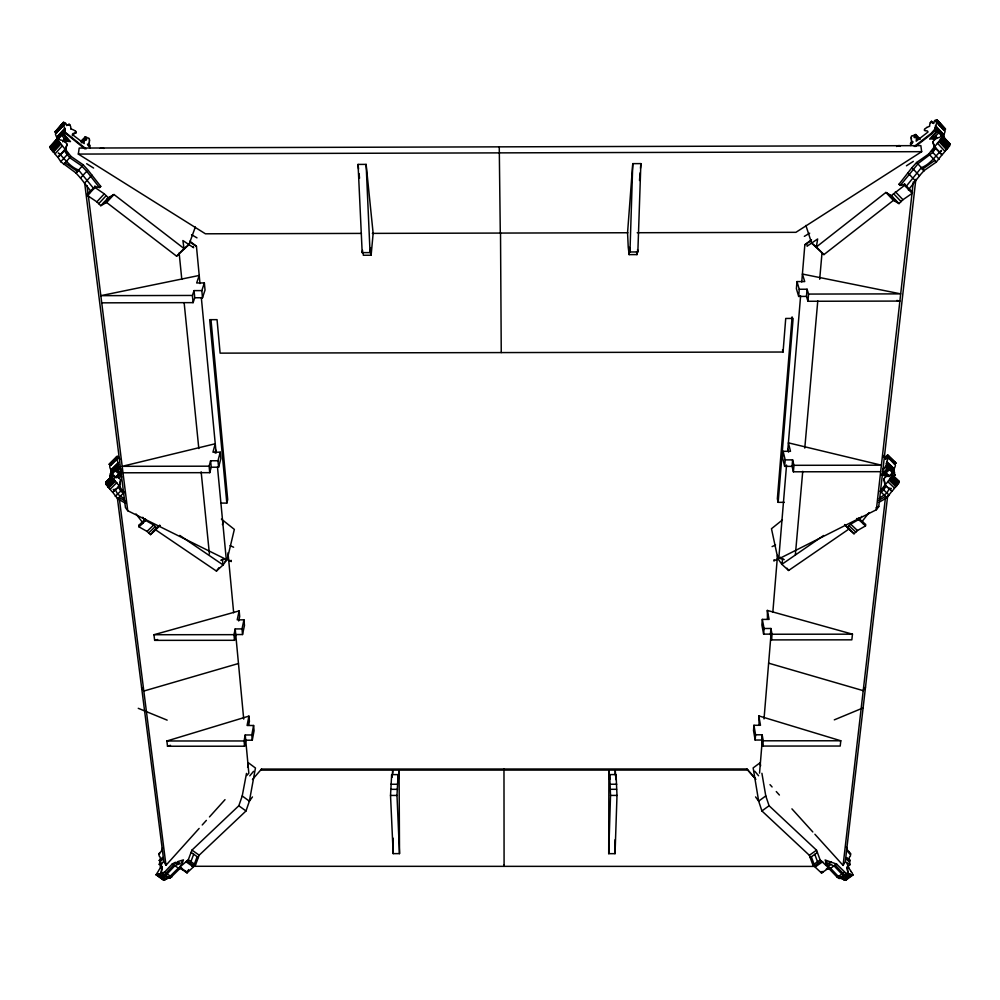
<?xml version="1.0" encoding="UTF-8"?>
<svg xmlns="http://www.w3.org/2000/svg" width="1000" height="1000" viewBox="0 0 1000 1000"><rect width="100%" height="100%" fill="white"/><g stroke="black" fill="none" stroke-linecap="round" stroke-linejoin="round"><path stroke-width="1.5" d="M608.713 853.662L608.888 770.075L609.5 779.625L609.65 774.575L616.062 774.575L617 795.413L615.05 853.662L608.713 853.662L610.525 795.425L609.65 774.575M615.05 853.662L615.087 839.725M615.237 774.712L615.237 770.075L615.9 779.625L616.062 774.575M499.263 146.85L500.288 233.062M121.962 470.062L117.575 466.362L116.4 469.775L121.512 474.8L121.05 475.588L118 474.812L117.938 476.562L120.675 479.888L119.6 486L112.775 492.3A6.425 3.125 44.2 0 1 110.138 489.212L116.725 482.738A2.725 1.312 44.2 0 0 115.388 481.287L112.7 478.013L112.287 475.887L113.488 476.012A2.188 1.05 44.1 0 0 115.4 476.95A3.588 1.725 44.2 0 1 118.1 477.488L119.262 478.162M110.113 489.212A2.712 1.325 44.1 0 0 108.775 487.775L106.1 484.5L105.688 482.375L112.287 475.887M116.95 475.85L116.888 477.6L117.938 476.562M119.312 476.912L121.812 476.925M504.125 864.975L504.087 866.35L503.975 769.025M629.15 254.613L629.388 247.325L629.963 251.975L637.85 251.962L640.863 163.612L632.775 163.637L627.562 232.75L628.237 247.225L629.15 254.613L636.975 254.6L637.075 251.675M629.963 251.975L632.775 163.637M113.225 489.525L115.15 489.375L117.625 494.087L124.075 498.725M943.413 137.75L943.775 134.613A17.363 6.288 -43 0 0 944.875 132.125A4.05 1.475 -42.9 0 0 944.737 130.775L944.375 130.638M121.55 470.812L118.888 467.975L118.112 462.762A14.875 7.037 44.3 0 1 117.125 460.3A3.462 1.65 44.1 0 1 117.212 458.775L117.212 457.863M161.812 866.263L159.25 864.475L162.862 862.163L160.3 866.4L160.225 867.788L162.15 867.025L161.238 872.962L168.263 878.075A5.713 1.863 -54.5 0 1 166.412 878.875A2.413 0.787 -54.6 0 0 165.438 879.412L163.55 880.113L163.55 878.462M914.25 146.5L931.225 133.325L935.163 128.825L935.55 125.688A17.4 6.212 -43.1 0 0 936.65 123.2M111.225 473.3L110.862 469.913A14.837 7.088 44.2 0 1 109.887 467.45A3.462 1.663 44 0 1 109.975 465.925L117.812 458.237M163.55 880.113L156.1 874.712L158.363 871.125A3.188 1.025 -54.4 0 1 160.325 868.3L161.15 867.425M162.288 876.838L163.688 874.438M893.75 472.15L894.175 468.75A14.887 6.963 -44.7 0 0 895.175 466.275A3.475 1.625 -44.5 0 0 895.113 464.738L887.55 456.688M195.35 226.988L188.962 244.6L184 248.525L113.987 194.513L106.575 202.45L100.8 205.7L96.838 201.85L87.513 195.538L87.325 194.2L95.2 186.375A10.438 3.975 42.7 0 0 99.075 187.375L100.738 186.4L87.9 169.988L83.238 164.85L70.925 156.387L65.287 149.15A7.512 2.825 42.4 0 1 62.4 145.725A3.188 1.2 42.3 0 0 60.838 144.05L57.337 139.1L57.4 138.363L58.812 138.812A2.55 0.95 42.2 0 0 61.025 140.175A4.2 1.575 42.3 0 1 64.175 141.4L65.512 142.325M220.7 503.088L226.825 503.088L209.7 319.675L217.05 319.662L220.113 353.137L783.062 352.025L785.725 318.45L793.112 318.425L778.162 502.337L784.312 502.337M758.825 715.913L760.475 725.288L753.938 725.288L753.525 730.525L755.15 740.037L761.725 740.037L762.775 746.062L840.212 746.038L840.8 740.775L758.825 715.913L759.112 725.15M767.325 610.425L769.1 619.4L762.325 619.4L761.888 625.013L763.625 634.138L770.438 634.125L771.575 639.9L851.838 639.837L852.463 634.175L767.325 610.425L767.463 619.012M86.075 148.875L63.987 131.325L62.488 134.037L68.288 139.963L67.725 140.538L64.162 138.988L64.037 140.538L67.125 144.275L65.612 149.438L58.012 157.338A7.5 2.85 42.2 0 1 55.038 153.85A3.175 1.212 42.1 0 0 53.487 152.188L50.462 148.512L50.062 146.488L57.4 138.363M639.5 180.512L640.125 172.838M640.487 168.225L640.863 163.612M755.15 740.037L755.575 734.788L753.938 725.288M763.625 634.138L764.075 628.5L762.325 619.4M792.1 316.863L777.362 498.825L778.162 502.337M399.513 853.625L396.987 795.438L398.075 774.613L391.662 774.613L390.525 795.438L393.188 853.625L399.513 853.625L399.075 770.113L398.288 779.65L398.075 774.613M783.125 451.312L785.2 459.888L792.613 459.875L793.95 465.312L881.375 465.188L788.4 442.85L790.487 451.3L783.125 451.312L782.6 457.75L784.663 466.362L792.062 466.35L793.4 471.8L880.65 471.675M796.975 281.588L799.262 289.25L807.075 289.225L808.562 294.075L900.688 293.875L802.412 274.05L804.725 281.575L796.975 281.588L796.4 288.725L798.675 296.425L806.462 296.4L807.95 301.275L899.875 301.075L896.862 300.462M761.725 740.037L762.15 734.788L755.575 734.788M770.438 634.125L770.9 628.488L764.075 628.5M784.663 466.362L785.2 459.888M798.675 296.425L799.262 289.25M759.55 773.1L762.362 739.038M764.025 718.9L771.05 633.888M772.825 612.312L777.525 555.288M762.775 746.062L763.213 740.8L762.15 734.788M771.575 639.9L772.038 634.237L770.9 628.488M786.55 465.05L778.825 558.125L784.225 559.575M787.712 451.087L800.6 295.938M801.75 281.975L804.85 244.737L811.488 239.662M65.625 141.225L70.475 141.575L64.312 134.75L65.263 133.012L84.812 148.85M792.062 466.35L792.613 459.875M806.462 296.4L807.075 289.225M793.4 471.8L793.95 465.312M807.95 301.275L808.562 294.075M62.862 141.838L64.162 138.988M392.137 776.925L392.725 770.113L392.738 773.213M795.362 554.837L802.738 471.312M804.788 448.075L817.775 300.912M819.688 279.225L822.013 252.887M58.412 153.5L58.463 152.938C64.388 158.238 69.662 166.85 78.562 170L93.35 188.137M65.462 133.125L64.75 128.262A17.337 6.375 42.5 0 1 63.688 125.8A4.05 1.487 42.3 0 1 63.85 124.45M56.988 139.738L56.7 137.2A17.3 6.45 42.4 0 1 55.65 134.738A4.037 1.512 42.2 0 1 55.812 133.387L64.575 124.138L63.888 123.65M779.737 558.387L876.363 509.762L913.312 181.838M876.363 509.762L878.75 506.562L915.837 179.338M814.9 834.25L843.088 865.4L885.312 498.775M887.688 495.588L845.3 861.7L843.088 865.4M110.575 465.375L109.325 464.325L117.037 456.438L119.488 457.8M361.438 233.412L205.413 233.8L78.325 154.075L79.2 148.062L920.85 145.638L921.663 151.675L795.913 232.325L637.212 232.725M930.238 122.625L931.5 121.3L933.55 123.513M782.725 558.638L781.862 564.325L788.625 570.475L849.4 528.737M894.538 464.2L895.775 463.137A2.35 1.1 -44.5 0 0 895.6 462.587L887.962 455.238L885.525 456.625L885.512 458.9L884.812 457.413M774.112 559.688L773.913 560.988L780.537 557.263M74.912 133.312L74.112 133.4A5.275 1.95 42.5 0 0 73.162 133.45A11.3 4.175 42.6 0 0 72.362 134.55L84.188 143.575L84.038 141.213A9.838 3.625 42.7 0 1 84.262 139.738A3.125 1.15 42.6 0 1 85.412 139.913M177.725 864.5C186.375 862.387 168.7 861.35 177.825 864.2M371.125 255.238L373.15 233.388L366.125 164.387L358.062 164.412L362.188 252.625L370.05 252.6L370.8 247.95L371.125 255.238L363.312 255.263L363.175 252.35M939.938 126L936.287 121.112M844.587 524.538L854 533.775L857.475 530.538L865.5 525.913L865.725 524.487L858.55 518.212M863.05 523.612L862.913 522.312A8.975 4.288 -45.3 0 1 862.55 522.438M807.275 244.975L807.075 246.188L817.638 238.975L816.363 246.975L823.913 254.613L893.45 200.375L898.988 203.612L902.962 199.725L912.2 193.337L912.425 192L904.388 184.188A10.475 3.862 -43.4 0 1 900.6 185.212L899 184.237L911.925 167.7L916.6 162.512L928.812 153.95L934.5 146.65L932.825 141.762L935.938 138.012L935.85 136.45L932.35 138.025L931.8 137.45L937.613 131.475L936.213 128.75L931.7 133.887L915.475 146.475M847.2 527.4L850.675 524.15L858.7 519.5L858.925 518.075M859.788 520.525L859.65 519.237A9.025 4.3 -45.3 0 1 858.6 519.513M909.463 190.45L909.262 189.338A10.462 3.887 -43.3 0 1 908.838 189.537M110.55 465.213L117.75 457.837M362.188 252.625L362.587 250.3M905.812 186.588L905.612 185.475M805.875 225.438L811.637 243.075L816.363 246.975L885.888 192.45L891.388 195.625L904.6 185.3L904.825 183.962M181.388 868.238L179.462 868.962L170 878.25L168.212 878.125L161 873.15L162.15 867.025M760.612 765.763L760.1 762.75L753.15 767.913L758.662 801.15L761.912 810.962L809.35 855.288L812.9 865.013L821.538 873.075L828.763 868L828.637 866.8A8.088 2.737 54.2 0 1 826.175 862.85L825.138 860L836.612 864.075L846.2 873.425L848.088 873.325L847.038 867.175L849.013 867.95L846.425 862.3L850.113 864.625L847.562 866.413M252.275 740.212L254.075 730.7L253.6 725.487L247.087 725.487L248.912 716.125L166.875 740.987L167.512 746.237L244.562 746.213L245.725 740.212L252.275 740.212L251.788 734.963L253.6 725.487M161 873.15L164.562 872.113L172.288 863.938L178.35 868.1A1.95 0.637 -54.4 0 0 178.475 868.275L188.287 859.788L191.975 850.1L238.812 805.763L242.225 795.975L246.488 773.4M247.625 767.375L248.475 762.862L255.45 768.012L249.375 801.175L246 810.975L199.175 855.188L195.538 864.887L187.025 872.925L179.762 867.85L179.913 866.663A8.062 2.65 -54.4 0 0 182.375 862.725L183.438 859.875L177.8 861.587M755.575 796.9L758.662 801.15L765.775 795.925L761.912 773.3M822.688 872.262L822.85 871.425L821.538 873.075M244.562 746.213L244.062 740.962L245.238 734.975L251.788 734.963M248.612 725.35L249.4 721.325L248.912 716.125M242.525 634.538L244.462 625.438L243.95 619.837L237.2 619.837L239.163 610.887L153.963 634.725L154.65 640.362L234.5 640.3L235.75 634.55L242.525 634.538L242.013 628.913L243.95 619.837M238.7 620.962L239.688 616.475L239.163 610.887M234.5 640.3L233.962 634.663L235.212 628.925L242.013 628.913M67.362 125.125C65.412 127.05 67.8 122.238 63.388 122.425L55.113 131.775L56.537 133.062M68.65 125.125L67.5 125.225M159.25 864.475L160.037 861.062L159.238 860.512L160.463 858.612L159.838 856.575A13.225 4.225 -54.1 0 1 159.162 855.888A3.075 0.975 -54.2 0 1 159.262 854.625L159.7 853.3L158.812 854.212A2.075 0.663 -54.2 0 1 158.963 853.575C162.113 850.362 159.925 853.512 162.338 849.062A2.138 0.675 -54.2 0 1 162.488 848.688L162.5 848.45A3.262 1.037 -54.2 0 1 162.438 847.987L162.525 847.75M120.675 479.888L119.312 485.763L120.8 490.975L123.25 493.338M55.113 131.775A2.725 1.013 42.2 0 1 55.362 131.35L56.525 131.375M222.425 524.562L223.388 520.688M226.825 503.088L227.7 499.575L210.975 319.65M122.987 472.788L209.737 472.663L211.225 467.212L218.588 467.212L220.863 458.612L220.263 452.188L212.938 452.2L215.25 443.762L122.188 466.325L209.112 466.188L210.6 460.763L217.975 460.763L220.263 452.188M64.55 123.975L56.537 132.812M215.1 452.975L215.863 450.15M881.237 492.275L883.688 489.913L885.188 484.675A6.45 3.05 -44.8 0 0 887.75 481.625A2.725 1.288 -44.7 0 1 889.125 480.175L891.825 476.875L892.275 474.75L891.087 474.875A2.188 1.037 -44.6 0 1 889.188 475.825A3.6 1.7 -44.7 0 0 886.525 476.362L885.375 477.05M906.5 185.95L921.375 167.662C930.212 164.387 935.462 155.787 941.4 150.425L941.438 150.975M899 184.237L900.212 185.512L917.562 164.325A2.537 0.938 -43.2 0 0 917.763 163.8L932.812 152.438L934.5 146.65L942.062 154.7L936.35 162.05L924.125 170.55L919.463 175.725L911.925 167.7M101.737 302.838L193.1 302.638L194.75 297.762L202.5 297.75L205.037 290.062L204.363 282.95L196.663 282.962L199.225 275.45L100.838 295.663L192.4 295.45L194.05 290.613L201.825 290.6L204.363 282.95M116.137 468.537L115.35 470.8L119.55 474.538L120.6 473.5M112.987 471.637L112.212 473.9L116.4 477.638M76.075 132.9L76.112 132.725A3.513 1.288 42.4 0 0 75.725 131.263M111.95 478.088L109.85 476.225L110.312 473.525L117.575 466.362M882.862 468.938L887.237 465.2L888.325 468.625L883.225 473.688L883.662 474.475L886.675 473.688L886.7 475.438L883.95 478.775L884.9 484.913L891.85 491.213A6.438 3.062 -44.7 0 0 894.488 488.113A2.725 1.3 -44.6 0 1 895.863 486.662L898.55 483.375L898.988 481.238L892.275 474.75M194.387 864.075L197.162 856.675M67.125 144.275L65.287 149.15L57.875 157.213L60.763 161.713L75.862 172.9L80.512 178.025L86.713 171.275L82.3 166.65A2.537 0.963 42.6 0 1 82.1 166.137L69.737 157.688L64.062 150.4M190.9 861.625L193.7 854.237M934.45 139.812L935.775 138.912A4.213 1.538 -42.9 0 1 938.85 137.662A2.562 0.925 -42.9 0 0 941.087 136.237L942.463 135.775L942.013 137.8L938.962 141.525A3.2 1.163 -42.9 0 0 937.438 143.188L944.938 151.312A3.188 1.175 -42.8 0 1 946.475 149.637L949.513 145.925L949.963 143.9L936.688 129.662L935.188 130.963M110.5 463.512L109.525 463.787A2.338 1.113 44 0 0 109.325 464.325M883.25 469.688L885.925 466.825L886.787 461.6A14.925 6.913 -44.8 0 0 887.788 459.125A3.475 1.613 -44.6 0 0 887.738 457.587M842.987 873.275L835.175 865.088L833.6 866.025L831.287 864.575M80.675 141.475L85.538 136.962A1.713 0.625 42.6 0 1 87.362 137.875L88.675 138.463A2.15 0.787 42.7 0 1 88.912 138.25L89.05 138.375A3.325 1.225 42.6 0 1 89.325 139.725A2.45 0.9 42.6 0 1 89.062 141.075A5.65 2.075 42.6 0 1 89.362 142.375A3.588 1.325 42.6 0 1 88.775 142.8L88.95 143.863A6.913 2.55 42.6 0 1 90.087 146L89.325 145.588A11.7 4.288 42.7 0 1 87.737 144.162L87.438 144.188A4.75 1.75 42.7 0 0 89.012 146.438A2.338 0.862 42.7 0 1 89.987 147.25L90.075 147.787M936.1 121.1L944.3 130.013L945.462 129.15A2.737 0.988 -42.8 0 0 945.238 128.725L936.7 119.712C932.087 120.512 935.4 124.188 933.1 122.55M936.637 120.988L937.262 120.237A2.75 0.975 -42.9 0 0 937.038 119.812L936.7 119.712M81.75 142.838L85.7 138.5L84.688 137.075M119.675 459.675L119.55 458.325M62.312 133.525L61.312 135.338L66.112 139.838L67.275 138.55M911.312 137.325A3.337 1.188 -43.2 0 1 911.612 135.975L911.75 135.85A2.163 0.762 -43.3 0 1 911.975 136.062L915.8 134.462L914.087 136.713A3.487 1.25 -43.2 0 0 915.1 137.525A3.137 1.125 -43.2 0 1 916.237 137.325A9.875 3.538 -43.3 0 1 916.425 138.8L916.213 141.175L927.975 132.037A11.338 4.062 -43.2 0 0 927.225 130.938A5.3 1.9 -43.1 0 0 926.3 130.887L925.512 130.812A2.988 1.062 -43.1 0 0 924.65 130.5M884.9 484.913L891.975 491.1L886.912 497.713L880.15 491.25L885.188 484.675L883.95 478.775M883.688 489.913L886.312 485.662M932.812 152.438L935.75 147.9M865.512 687.175L863.225 690.662L768.625 663.162M70.75 128.85L70.788 128.8A3.137 1.15 42.4 0 0 70.775 128.062L70.738 127.75A4.188 1.538 42.4 0 0 70.65 126.75A8.15 3 42.3 0 0 70.1 125.45L70.175 125.425M850.863 871.3A1.938 0.65 54.3 0 0 852.25 872.887L852.812 875.325L850.888 874.625A2.425 0.812 54.3 0 0 849.925 874.1A5.737 1.913 54.2 0 1 848 873.275L847.038 867.175M888.675 467.388L889.4 469.65L884.3 474.712L883.225 473.688M847.837 873.138L840.837 878.263A5.725 1.938 54.3 0 0 842.75 879.062A2.413 0.812 54.4 0 1 843.737 879.6L845.675 880.312L853.138 874.887M845.675 880.312L848.363 877.537M937.875 130.963L938.812 132.762L933 138.737L931.8 137.45M155.287 529.6L216.438 571.075L218.95 567.7M896.625 146.5L897.3 145.963A3.7 1.312 -43.5 0 1 898.05 146.012A2.625 0.938 -43.5 0 1 899.038 145.538L900.387 145.963A4.675 1.663 -43.5 0 1 900.1 146.4M755.125 778.238L746.95 768.975L261.512 769.075L260.7 770.138L747.675 770.05L755.875 779.338M859.2 519.763L861.825 516.362M861.637 522.062L869.05 512.612M182.387 869.675L182.525 868.487M187.025 872.925L187.162 871.725A8.05 2.675 -54.4 0 0 187.938 870.65M908.337 189.963L919.562 175.775M836.612 864.075L829.287 869.225L827.475 868.388M249.775 775.85L253.55 771.338M944.912 151.312A7.525 2.775 -42.9 0 1 941.938 154.85L934.163 146.95L933.675 144.388M83.238 164.85L77.425 171.45L65.025 162.875M252.463 779.525L261.512 769.075M887.65 456.688L888.413 455.988A2.35 1.087 -44.6 0 0 888.238 455.45L887.962 455.238M55.663 131.4L63.725 122.312M55.213 132.025L63.137 122.85A2.737 1 42.3 0 1 63.388 122.425M55.462 132.312L63.25 123.088M59.525 128.025L61.562 125.75M56.288 132.625L64.312 123.7M56.487 132.7L64.513 123.775M117.4 498.188L163.85 861.562L165.987 865.263L199.125 828.438M202.225 824.975L206.375 820.375M209.475 816.925L225.012 799.663M246.75 775.5L248.825 773.188L245.238 734.975M56.7 137.2L64.75 128.262M56.625 137.863L64.688 128.912M50.512 146.475L65.163 130.075M50 147.238L57.337 139.1M64.987 133.512L63.487 132.238L58.825 137.4L59.837 137.438M57.812 139.213L62.488 134.037M50.462 148.512L57.8 140.375M51.275 149.25L58.625 141.125M51.875 149.8L59.212 141.675M52.175 150.35L59.525 142.225M52.438 151.062L59.787 142.925M52.85 151.613L60.2 143.475M53.487 152.188L60.838 144.062M55.012 153.85L62.375 145.725M72.337 135.688L74.35 133.463M60.763 161.713L68.138 153.6M80.938 141.8L84.95 137.387M84.15 141.05L86.487 139.125M63.55 164.488L70.925 156.387M75.862 172.9L78.562 170M76.025 173.225L78.675 170.338M90.688 191.025L84.537 183.137L91.925 175.113M87.513 195.538L94.963 187.488L94.763 186.163M100.738 186.4L99.55 187.688L86.713 171.275M96.838 201.85L104.275 193.85L108.263 197.712L113.987 194.513M98.7 203.713L106.15 195.712M100.8 205.7L108.263 197.712M105.213 203.225L112.625 195.275M166 873.112L173.725 864.938L174.9 865.688L167.15 873.913L163.588 874.95M159.913 525.388L157.2 528.25L153.713 525.013L145.638 520.4L145.425 518.987L138.737 525.4L138.95 526.825L147.025 531.4L150.512 534.625L159.725 525.363M152.912 532.337L159.75 525.462M168.212 878.125L178.35 868.1L179.462 868.962M935.275 131.125L936.688 129.662M106.575 202.45L176.588 256.175L184 248.525L182.9 240.55L193.575 247.688L193.4 246.475M188.962 244.6L176.588 256.175M886.363 467.6L887.613 466.35L894.275 472.8M109.525 463.787L117.037 456.438M109.425 464.575L117.75 456.3M109.65 464.825L117.112 457.837M110.35 464.95L117.575 457.812M110.862 469.913L118.112 462.762M110.825 470.662L118.088 463.5M111.263 471.825L118.525 464.663M110.638 473.95L117.188 467.5L118.5 468.525M109.85 476.225L116.4 469.775M106.062 482.238L112.65 475.763M105.688 482.375L112.863 475.688M105.662 483.212L112.263 476.725M106.1 484.5L112.7 478.013M106.812 485.112L113.413 478.625M114.838 477.912L118 474.812M107.338 485.562L113.938 479.075M107.613 486.087L114.213 479.613M107.85 486.8L114.45 480.312M108.225 487.3L114.825 480.812M120.463 475.838L121.512 474.8M108.775 487.788L115.375 481.3M119.6 486L112.65 492.188L117.675 498.762L125.688 503.338M115.237 496.413L121.862 489.938L119.312 485.763A6.438 3.1 44.3 0 1 116.75 482.738M117.675 498.762L124.312 492.3L121.862 489.938M138.95 526.825L145.638 520.4M147.025 531.4L153.713 525.013M148.663 532.975L155.35 526.587M150.512 534.625L157.2 528.25M159.238 860.512L162.488 857.475L163.287 858.025L160.037 861.062M163.175 858.9L159.85 861.838M225.025 561.388L227.225 559.338L234.35 529.388L221.388 519.1M216.438 571.075L223.088 564.938L227.225 559.338L231.262 561.575L231.075 560.288M888.413 476.512L892.613 472.762L891.875 470.475M892.913 476.95L895.013 475.075L894.062 472.137L894.65 472.362L887.237 465.2M934.163 146.95L934.412 146.738A7.55 2.75 -43 0 0 937.4 143.2M932.95 122.65L931.838 122.562M161.238 872.962L161.088 873.088A5.725 1.85 -54.4 0 1 159.238 873.9A2.413 0.775 -54.5 0 0 158.275 874.438L156.387 875.15M175.238 862.387L172.288 863.938M177.55 864.438L174.9 865.688M782.375 519.975L771.475 528.725L777.913 558.737L781.862 564.325L823.637 535.5M886.3 467.388L887.613 466.35M884.688 457.488L883.625 456.938A2.413 1.113 -44.7 0 0 883.487 456.8M180.475 867.262L179.8 867.75M761.912 810.962L769.087 805.738L765.775 795.925M809.35 855.288L816.538 850.188L769.087 805.738M810.2 857.6L817.387 852.5M812.9 865.013L820.125 859.912L828.763 868M814.287 866L821.513 860.888M815.512 866.787L822.738 861.688M826.087 862.65L826.9 862.075M846.625 850.362L847.237 849.163A2.138 0.7 54 0 0 847.087 848.787L847.075 848.55A3.262 1.075 54 0 0 847.163 848.075L846.462 847.237M826.075 865.15L830.95 861.712M828.713 865.95L831.012 864.338M826.312 869L828.913 867.163M850.113 864.625L849.375 861.2L850.175 860.638L848.95 858.737L849.65 856.688A13.262 4.375 54 0 0 850.362 856.012A3.088 1.013 54.1 0 0 850.288 854.75L849.862 853.413L850.763 854.325A2.075 0.688 54.1 0 0 850.625 853.688L848.637 851.263L848.675 853.037L847.412 849.8M829.45 869.112L837.25 877.288L844.425 872.275M837.25 877.288L839.038 878.425L846.2 873.425M839.038 878.425L840.9 878.3L848.088 873.325M934.85 160.425L922.537 169.112L921.338 167.825M842.763 879.087L849.912 874.087M843.737 879.613L850.888 874.625M844.137 879.9L851.725 874.737M844.412 879.963L851.925 874.663M845.163 879.925L852.3 874.95M906.425 165.8L913.312 161.4M804.85 244.737L811.4 240.6M80.512 178.025L84.537 183.137M68.725 125.087L68.8 125.037A2.812 1.025 42.4 0 1 69.05 124.938L69.088 124.688A4.288 1.575 42.4 0 1 68.975 123.938L70.287 125.188M804.338 236.35L809.688 233.175M934.737 130.575L935.812 132.188L929.625 139.088L934.375 138.7M878.938 500.275L885.562 496.413M878.962 502.325L886.912 497.713M879.163 498.462L886.925 493.025L889.438 488.288L891.325 488.438M103.488 202.825L107.875 200.362M107.062 198.988L111.438 196.55M64.575 124.138L63.85 124.462M897.8 481.362L898.988 481.238M912.425 192L911.988 192.213A10.45 3.912 -43.3 0 1 911.562 192.425M875.987 507.95L878.75 506.562M926.85 127.438L926.75 127.487A4.438 1.587 -43.1 0 0 925.688 128.35L924.862 128.763A3.525 1.262 -43.1 0 0 924.388 130.137L924.438 130.463M772.087 546.6L775.588 545.013M885.925 466.825L886.787 468.925L881.338 474.913L885.35 475.788M834.3 719.862L862.9 707.987M167.512 746.237L170.5 745.337M238.463 663.512L143.812 691.05L141.6 687.575M220.8 560.2L226.213 558.737L217.475 467.013M154.65 640.362L157.637 639.525M926.925 127.413L929.663 126.263A3.15 1.125 -43 0 1 929.688 125.525L929.737 125.213A4.2 1.5 -43 0 1 929.85 124.213A8.188 2.913 -42.9 0 1 930.413 122.9L930.337 122.863M828.375 867.4L830.425 868.425A1.95 0.663 54.2 0 0 830.562 868.25L838.4 876.488L842.075 877.525M117.013 456.625L116.75 456.637A2.338 1.113 44.1 0 0 116.562 457.175L116.875 457.675M50.062 146.488L50.75 146.463M78.325 154.075L921.663 151.675M372.35 233.388L627.875 232.75M153.963 634.725L233.962 634.663M772.038 634.237L852.463 634.175M166.875 740.987L244.062 740.962M763.213 740.8L840.8 740.775M390.825 784.262L397.262 784.262M610.288 784.237L616.737 784.237M391.05 789.325L397.488 789.325M610.125 789.3L616.575 789.3M390.525 795.438L396.987 795.438M610.525 795.425L617 795.413M191.912 866.287L815.65 866.413M949.963 143.9L942.038 135.762M895.6 462.587L894.613 462.25M167.037 877.337L168.85 877.45M75.638 131.263L74.812 130.85A4.425 1.625 42.4 0 0 73.825 130.05L70.788 128.8M825.462 862.688L831.062 864.5M138.737 525.4L139.125 525.538A8.938 4.375 44.8 0 0 139.488 525.638M138.262 708.312L167.162 720.138M118.888 467.975L117.975 470.075L121.363 473.088M230.075 545.65L233.625 547.225M84.675 183.15L125.45 507.562L127.737 510.737L225.3 559M87.325 194.2L87.762 194.425A10.412 4.013 42.6 0 0 88.6 194.8M90.438 191.537L90.188 192.65M106.263 482.175L106.9 482.5M935.837 121.55L936.525 121.862A4.062 1.45 -43 0 1 936.637 123.2M119 497.463L125.675 501.287M888.4 194.475L892.6 196.912M892.038 198.287L896.25 200.738M191.575 234.725L196.988 237.862M849.55 861.975L846.175 859.025M931.688 122.475L931.762 122.513A2.812 1 -43 0 0 931.45 122.375L931.425 122.125A4.3 1.525 -43 0 0 931.55 121.363L931.5 121.3M189.862 241.188L196.438 246.238L199.988 283.55M189.812 242.125L196.438 246.238M86.65 163.713L93.612 168.062M94.963 187.488L104.275 193.85M179.775 535.413L223.088 564.938L222.325 559.25M159.225 873.925L166.388 878.9M158.275 874.45L165.438 879.425M157.875 874.737L165.05 879.712M157.262 874.488L164.788 879.775M159.713 876.525L163.287 879.013M156.9 874.762L164.062 879.737M156.1 874.712L163.25 879.675M164.562 872.113L171.75 877.113M162.812 873.25L170 878.25M179.638 867.025L182.25 868.85M183.412 869.663L186.887 872.087M186.925 860.775L194.175 865.863M185.725 861.562L192.975 866.65M181.663 861.95L182.475 862.513M188.287 859.788L195.538 864.887M191.975 850.1L199.175 855.188M191.088 852.4L198.312 857.487M238.812 805.763L246 810.975M242.225 795.975L249.375 801.175L252.45 796.938M103.875 148.45L103.488 148.238A3.688 1.35 42.9 0 0 102.713 148.287A2.625 0.963 42.9 0 0 101.713 147.825L100.325 148.262M823.913 254.613L811.637 243.075M65.612 149.438L66.95 154.9M850.175 860.638L846.875 857.6L846.087 858.15L849.375 861.2M849.038 525.725L855.85 532.112M850.675 524.15L857.475 530.538M858.7 519.5L865.5 525.913M840.188 877.625L840.9 878.3M882.6 488.875L889.35 495.35M884.137 472.375L885.212 473.413M890.3 478.488L897.038 484.975M886.7 475.438L887.775 476.475L887.75 474.725M890.05 479.2L896.787 485.688M889.675 479.7L896.413 486.188M889.125 480.188L895.863 486.675M887.775 481.625L894.513 488.113M888.325 468.625L895.013 475.075M891.712 474.55L898.625 481.112M892.275 475.588L899 482.088M891.825 476.875L898.55 483.375M891.112 477.5L897.837 483.988M886.675 473.688L889.887 476.788M890.588 477.95L897.312 484.438M887.975 455.438L895.775 463.137M887.25 455.112L895.675 463.375M888.088 456.488L895.45 463.638M887.4 456.625L894.762 463.775M887.225 456.662L894.538 463.913M883.312 455.55L886.663 458.625M883.425 456.763L885.888 458.963M886.787 461.6L894.175 468.75M886.8 462.337L894.188 469.5M886.35 463.5L893.737 470.662M117.188 467.5L118.425 468.738M63.487 132.238L64.9 133.688M910.438 145.488L910.475 144.887A2.338 0.838 -43.3 0 1 911.45 144.075A4.763 1.7 -43.3 0 0 913.037 141.812L912.75 141.775A11.738 4.175 -43.3 0 1 911.162 143.212L910.4 143.637A6.938 2.487 -43.2 0 1 911.562 141.475L911.775 140.412A3.6 1.288 -43.2 0 1 911.213 139.987A5.675 2.025 -43.2 0 1 911.538 138.675A2.462 0.875 -43.3 0 1 911.338 137.325M895.362 191.737L902.962 199.725M893.487 193.612L901.1 201.6M891.388 195.625L898.988 203.612M887.188 193.2L894.762 201.137M885.888 192.45L893.45 200.375M834 865.837L841.838 874.075L843.625 875.225L845.413 874.6L846.812 877.025M904.6 185.3L912.2 193.337M907.875 172.862L915.425 180.875M924.125 170.55L916.6 162.512M921.263 168L923.975 170.888M931.612 151.137L939.137 159.238M915.9 134.637L920 139.05M915.188 134.525L919.737 139.362M914.975 136.188L917.925 139.362M928.812 153.95L936.35 162.05M935.113 127.513L944.475 137.7M941.8 135.762L950 144.65M935.163 128.825L937.225 131.05M937.613 131.475L945.062 139.537L943.85 137.188M942.013 137.8L949.513 145.925M941.2 138.562L948.7 146.675M940.6 139.113L948.112 147.238M940.288 139.675L947.8 147.787M940.025 140.375L947.525 148.5M935.85 136.45L937.05 137.75M939.6 140.938L947.113 149.05M938.962 141.525L946.475 149.637M932.825 136.025L934.025 137.312M937.038 119.812L945.462 129.15M937.15 120.487L945.362 129.4M936.9 120.775L945.1 129.688M940 124.3L944.1 128.75M935.9 121.175L943.075 128.975M935.837 121.3L943.025 129.088M941.988 128.225L944.038 130.45M935.55 125.688L943.775 134.613M935.6 126.337L943.825 135.275M848.062 867.575L848.913 868.487A3.2 1.062 54.3 0 1 850.837 871.287M854 533.775L848.062 527.65L851.55 531.487M845.675 525.562L848.288 528.425M770 784.638L772.087 786.95M776.263 791.562L779.4 795.025M791.925 808.863L812.812 831.95M754.775 771.25L758.587 775.763M821.7 872.237L821.413 871.888A8.075 2.775 54.3 0 1 821.137 871.525M142.738 517.288L145.35 520.675M136.012 513.938L142.95 522.975M787.025 568.225L788.625 570.475M746.95 768.975L747.675 770.05M118.2 486.75L120.8 490.975M941.45 134.825L942.387 136.637M883.512 455.575L883.55 455.662A3.688 1.7 -44.7 0 1 883.487 456.188M816.538 850.188L820.125 859.912M814.8 854.338L817.513 861.75M811.35 856.787L814.05 864.2M782.5 349.888L783.062 352.025M932.825 141.762L933.55 144.525M787.862 449.25L788.562 452.075M185.725 871.275L185.863 872.113M144.562 521.438L144.725 520.15A9 4.375 44.8 0 0 145.45 520.35M93.775 188.787L94.012 187.675A10.488 4 42.7 0 0 94.438 187.875M141.35 524.513L141.525 523.225A8.95 4.363 44.8 0 0 142.575 523.5M637.537 249.625L637.85 251.962M636.587 251.637L636.975 254.6M119.288 498.275L165.987 865.263M87.075 185.662L127.737 510.737M358.062 164.412L358.55 169.013M359.05 173.612L359.538 178.212M179.15 252.987L181.8 279.375M184.137 302.663L198.812 448.55M201.15 471.838L209.412 553.987M194.05 290.613L194.75 297.762M210.6 460.763L211.225 467.212M192.4 295.45L193.1 302.638M209.112 466.188L209.737 472.663M228 552.825L233.663 612.775M235.212 628.925L243.713 719.125M201.825 290.6L202.5 297.75M217.975 460.763L218.588 467.212M201.325 297.538L216.137 453.013M366.125 164.387L370.05 252.6M391.662 774.613L391.775 777.138M500.513 232.712L501.25 352.587M393.1 838.162L393.188 853.625M188.637 869.587A8.05 2.675 -54.4 0 1 188.412 869.938M857.513 518.488A8.988 4.275 -45.4 0 1 856.587 518.575M86.463 139.113A3.475 1.275 42.6 0 1 85.425 139.938M74.925 133.325A2.975 1.1 42.5 0 1 75.812 133"/></g></svg>
